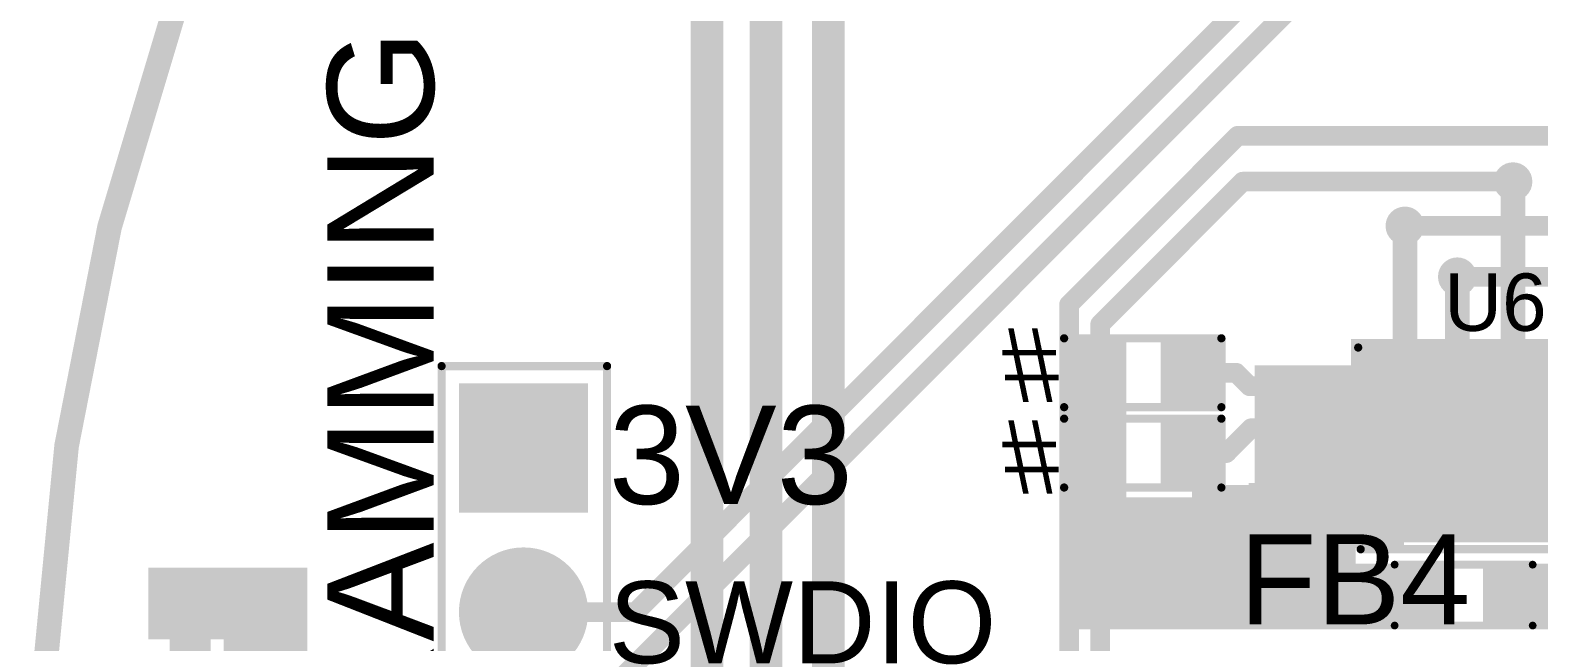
# Model space of a CAD drawing. Header units: millimetres. Extents: x -1.41 to 1.31, y -0.13 to 2.68.
# Drawn here: x -1.405 to -0.484, y 1.362 to 1.735 of the extents above; entities that cross this region are included whole.
import ezdxf

# ---------------------------------------------------------------- set-up
doc = ezdxf.new("R2010")
doc.units = ezdxf.units.MM
doc.header["$MEASUREMENT"] = 0
for name, color, linetype in [('BottomLayer', 5, 'Continuous'), ('BottomPaste', 16, 'Continuous'), ('BottomSolder', 6, 'Continuous'), ('Mechanical2', 216, 'Continuous'), ('MultiLayer', 9, 'Continuous'), ('PadHoleLayer', 156, 'Continuous'), ('TopLayer', 1, 'Continuous'), ('TopOverlay', 2, 'Continuous'), ('TopPaste', 8, 'Continuous'), ('TopSolder', 216, 'Continuous'), ('ViaHoleLayer', 16, 'Continuous')]:
    doc.layers.add(name, color=color, linetype=linetype)
doc.styles.add('Arial', font='', dxfattribs={"height": 0.2})
doc.styles.get('Arial').set_extended_font_data('Arial')

# ---------------------------------------------------------------- blocks, each defined once
blk = doc.blocks.new('MPZ1608S121ATDH5_53')
at = {"layer": 'TopLayer'}
for points in [[(-0.03937, 0.01575), (-0.01575, 0.01575), (-0.01575, -0.01575), (-0.03937, -0.01575)], [(0.01575, 0.01575), (0.03937, 0.01575), (0.03937, -0.01575), (0.01575, -0.01575)]]:
    blk.add_hatch(color=1, dxfattribs=at).paths.add_polyline_path(points)
at = {"layer": 'TopPaste'}
for points in [[(-0.03937, 0.01575), (-0.01575, 0.01575), (-0.01575, -0.01575), (-0.03937, -0.01575)], [(0.01575, 0.01575), (0.03937, 0.01575), (0.03937, -0.01575), (0.01575, -0.01575)]]:
    blk.add_hatch(color=8, dxfattribs=at).paths.add_polyline_path(points)
at = {"layer": 'TopSolder'}
for points in [[(-0.04337, 0.01975), (-0.01175, 0.01975), (-0.01175, -0.01975), (-0.04337, -0.01975)], [(0.01175, 0.01975), (0.04337, 0.01975), (0.04337, -0.01975), (0.01175, -0.01975)]]:
    blk.add_hatch(color=216, dxfattribs=at).paths.add_polyline_path(points)
at = {"layer": 'TopOverlay', "const_width": 0.00472}
for points in [[(-0.042, 0.01869), (-0.042, -0.01844)], [(0.04226, 0.01869), (-0.042, 0.01869)], [(0.04226, 0.01869), (0.04226, -0.01844)], [(0.04226, -0.01844), (-0.042, -0.01844)]]:
    blk.add_lwpolyline(points, dxfattribs=at)
at = {"layer": 'TopOverlay', "const_width": 0.00236}
for points in [[(-0.04318, 0.01869, 1), (-0.04082, 0.01869, 1)], [(-0.04318, 0.01869, 1), (-0.04082, 0.01869, 1)], [(0.04108, 0.01869, 1), (0.04344, 0.01869, 1)], [(0.04108, 0.01869, 1), (0.04344, 0.01869, 1)], [(-0.04318, -0.01844, 1), (-0.04082, -0.01844, 1)], [(-0.04318, -0.01844, 1), (-0.04082, -0.01844, 1)], [(0.04108, -0.01844, 1), (0.04344, -0.01844, 1)], [(0.04108, -0.01844, 1), (0.04344, -0.01844, 1)]]:
    blk.add_lwpolyline(points, format="xyb", close=True, dxfattribs=at)
blk = doc.blocks.new('SMC_1_05_1_GT_65')
at = {"layer": 'BottomLayer'}
blk.add_hatch(color=5, dxfattribs=at).paths.add_polyline_path([(-0.23543, 0.03543), (-0.16457, 0.03543), (-0.16457, -0.03543), (-0.23543, -0.03543)])
h = blk.add_hatch(color=5, dxfattribs=at)
edge = h.paths.add_edge_path()
edge.add_arc((-0.1, 0), 0.03543, 0, 360)
h = blk.add_hatch(color=5, dxfattribs=at)
edge = h.paths.add_edge_path()
edge.add_arc((0, 0), 0.03543, 0, 360)
h = blk.add_hatch(color=5, dxfattribs=at)
edge = h.paths.add_edge_path()
edge.add_arc((0.1, 0), 0.03543, 0, 360)
h = blk.add_hatch(color=5, dxfattribs=at)
edge = h.paths.add_edge_path()
edge.add_arc((0.2, 0), 0.03543, 0, 360)
at = {"layer": 'BottomSolder'}
blk.add_hatch(color=6, dxfattribs=at).paths.add_polyline_path([(-0.23943, 0.03943), (-0.16057, 0.03943), (-0.16057, -0.03943), (-0.23943, -0.03943)])
h = blk.add_hatch(color=6, dxfattribs=at)
edge = h.paths.add_edge_path()
edge.add_arc((-0.1, 0), 0.03943, 0, 360)
h = blk.add_hatch(color=6, dxfattribs=at)
edge = h.paths.add_edge_path()
edge.add_arc((0, 0), 0.03943, 0, 360)
h = blk.add_hatch(color=6, dxfattribs=at)
edge = h.paths.add_edge_path()
edge.add_arc((0.1, 0), 0.03943, 0, 360)
h = blk.add_hatch(color=6, dxfattribs=at)
edge = h.paths.add_edge_path()
edge.add_arc((0.2, 0), 0.03943, 0, 360)
at = {"layer": 'MultiLayer'}
blk.add_hatch(color=9, dxfattribs=at).paths.add_polyline_path([(-0.23543, 0.03543), (-0.16457, 0.03543), (-0.16457, -0.03543), (-0.23543, -0.03543)])
h = blk.add_hatch(color=9, dxfattribs=at)
edge = h.paths.add_edge_path()
edge.add_arc((-0.1, 0), 0.03543, 0, 360)
h = blk.add_hatch(color=9, dxfattribs=at)
edge = h.paths.add_edge_path()
edge.add_arc((0, 0), 0.03543, 0, 360)
h = blk.add_hatch(color=9, dxfattribs=at)
edge = h.paths.add_edge_path()
edge.add_arc((0.1, 0), 0.03543, 0, 360)
h = blk.add_hatch(color=9, dxfattribs=at)
edge = h.paths.add_edge_path()
edge.add_arc((0.2, 0), 0.03543, 0, 360)
at = {"layer": 'PadHoleLayer'}
h = blk.add_hatch(color=156, dxfattribs=at)
edge = h.paths.add_edge_path()
edge.add_arc((-0.2, 0), 0.01772, 0, 360)
h = blk.add_hatch(color=156, dxfattribs=at)
edge = h.paths.add_edge_path()
edge.add_arc((-0.1, 0), 0.01772, 0, 360)
h = blk.add_hatch(color=156, dxfattribs=at)
edge = h.paths.add_edge_path()
edge.add_arc((0, 0), 0.01772, 0, 360)
h = blk.add_hatch(color=156, dxfattribs=at)
edge = h.paths.add_edge_path()
edge.add_arc((0.1, 0), 0.01772, 0, 360)
h = blk.add_hatch(color=156, dxfattribs=at)
edge = h.paths.add_edge_path()
edge.add_arc((0.2, 0), 0.01772, 0, 360)
at = {"layer": 'TopLayer'}
blk.add_hatch(color=1, dxfattribs=at).paths.add_polyline_path([(-0.23543, 0.03543), (-0.16457, 0.03543), (-0.16457, -0.03543), (-0.23543, -0.03543)])
h = blk.add_hatch(color=1, dxfattribs=at)
edge = h.paths.add_edge_path()
edge.add_arc((-0.1, 0), 0.03543, 0, 360)
h = blk.add_hatch(color=1, dxfattribs=at)
edge = h.paths.add_edge_path()
edge.add_arc((0, 0), 0.03543, 0, 360)
h = blk.add_hatch(color=1, dxfattribs=at)
edge = h.paths.add_edge_path()
edge.add_arc((0.1, 0), 0.03543, 0, 360)
h = blk.add_hatch(color=1, dxfattribs=at)
edge = h.paths.add_edge_path()
edge.add_arc((0.2, 0), 0.03543, 0, 360)
at = {"layer": 'TopSolder'}
blk.add_hatch(color=216, dxfattribs=at).paths.add_polyline_path([(-0.23943, 0.03943), (-0.16057, 0.03943), (-0.16057, -0.03943), (-0.23943, -0.03943)])
h = blk.add_hatch(color=216, dxfattribs=at)
edge = h.paths.add_edge_path()
edge.add_arc((-0.1, 0), 0.03943, 0, 360)
h = blk.add_hatch(color=216, dxfattribs=at)
edge = h.paths.add_edge_path()
edge.add_arc((0, 0), 0.03943, 0, 360)
h = blk.add_hatch(color=216, dxfattribs=at)
edge = h.paths.add_edge_path()
edge.add_arc((0.1, 0), 0.03943, 0, 360)
h = blk.add_hatch(color=216, dxfattribs=at)
edge = h.paths.add_edge_path()
edge.add_arc((0.2, 0), 0.03943, 0, 360)
at = {"layer": 'TopOverlay', "const_width": 0.005}
for points in [[(-0.25, -0.05), (-0.25, 0.051)], [(0.25, 0.051), (-0.25, 0.051)], [(0.25, -0.05), (0.25, 0.051)], [(0.25, -0.05), (-0.25, -0.05)]]:
    blk.add_lwpolyline(points, dxfattribs=at)
at = {"layer": 'TopOverlay', "const_width": 0.0025}
for points in [[(-0.25125, 0.051, 1), (-0.24875, 0.051, 1)], [(-0.25125, 0.051, 1), (-0.24875, 0.051, 1)], [(0.24875, 0.051, 1), (0.25125, 0.051, 1)], [(0.24875, 0.051, 1), (0.25125, 0.051, 1)], [(-0.25125, -0.05, 1), (-0.24875, -0.05, 1)], [(-0.25125, -0.05, 1), (-0.24875, -0.05, 1)], [(0.24875, -0.05, 1), (0.25125, -0.05, 1)], [(0.24875, -0.05, 1), (0.25125, -0.05, 1)]]:
    blk.add_lwpolyline(points, format="xyb", close=True, dxfattribs=at)
blk = doc.blocks.new('8_TSSOP_71')
at = {"layer": 'TopLayer'}
for points in [[(-0.14469, 0.04724), (-0.0876, 0.04724), (-0.0876, 0.02953), (-0.14469, 0.02953)], [(0.0876, 0.04724), (0.14469, 0.04724), (0.14469, 0.02953), (0.0876, 0.02953)], [(-0.14469, 0.02165), (-0.0876, 0.02165), (-0.0876, 0.00394), (-0.14469, 0.00394)], [(0.0876, 0.02165), (0.14469, 0.02165), (0.14469, 0.00394), (0.0876, 0.00394)], [(-0.14469, -0.00394), (-0.0876, -0.00394), (-0.0876, -0.02165), (-0.14469, -0.02165)], [(0.0876, -0.00394), (0.14469, -0.00394), (0.14469, -0.02165), (0.0876, -0.02165)], [(-0.14469, -0.02953), (-0.0876, -0.02953), (-0.0876, -0.04724), (-0.14469, -0.04724)], [(0.0876, -0.02953), (0.14469, -0.02953), (0.14469, -0.04724), (0.0876, -0.04724)]]:
    blk.add_hatch(color=1, dxfattribs=at).paths.add_polyline_path(points)
at = {"layer": 'TopPaste'}
for points in [[(-0.14469, 0.04724), (-0.0876, 0.04724), (-0.0876, 0.02953), (-0.14469, 0.02953)], [(0.0876, 0.04724), (0.14469, 0.04724), (0.14469, 0.02953), (0.0876, 0.02953)], [(-0.14469, 0.02165), (-0.0876, 0.02165), (-0.0876, 0.00394), (-0.14469, 0.00394)], [(0.0876, 0.02165), (0.14469, 0.02165), (0.14469, 0.00394), (0.0876, 0.00394)], [(-0.14469, -0.00394), (-0.0876, -0.00394), (-0.0876, -0.02165), (-0.14469, -0.02165)], [(0.0876, -0.00394), (0.14469, -0.00394), (0.14469, -0.02165), (0.0876, -0.02165)], [(-0.14469, -0.02953), (-0.0876, -0.02953), (-0.0876, -0.04724), (-0.14469, -0.04724)], [(0.0876, -0.02953), (0.14469, -0.02953), (0.14469, -0.04724), (0.0876, -0.04724)]]:
    blk.add_hatch(color=8, dxfattribs=at).paths.add_polyline_path(points)
at = {"layer": 'TopSolder'}
for points in [[(-0.14869, 0.05124), (-0.0836, 0.05124), (-0.0836, 0.02553), (-0.14869, 0.02553)], [(0.0836, 0.05124), (0.14869, 0.05124), (0.14869, 0.02553), (0.0836, 0.02553)], [(-0.14869, 0.02565), (-0.0836, 0.02565), (-0.0836, -0.00006), (-0.14869, -0.00006)], [(0.0836, 0.02565), (0.14869, 0.02565), (0.14869, -0.00006), (0.0836, -0.00006)], [(-0.14869, 0.00006), (-0.0836, 0.00006), (-0.0836, -0.02565), (-0.14869, -0.02565)], [(0.0836, 0.00006), (0.14869, 0.00006), (0.14869, -0.02565), (0.0836, -0.02565)], [(-0.14869, -0.02553), (-0.0836, -0.02553), (-0.0836, -0.05124), (-0.14869, -0.05124)], [(0.0836, -0.02553), (0.14869, -0.02553), (0.14869, -0.05124), (0.0836, -0.05124)]]:
    blk.add_hatch(color=216, dxfattribs=at).paths.add_polyline_path(points)
at = {"layer": 'TopOverlay'}
for points, const_width in [([(-0.10979, 0.06537, 1), (-0.12421, 0.06537, 1)], 0.01), ([(-0.12671, 0.06537, 1), (-0.12171, 0.06537, 1)], 0.005), ([(-0.11229, 0.06537, 1), (-0.10729, 0.06537, 1)], 0.005), ([(-0.08625, 0.061, 1), (-0.08375, 0.061, 1)], 0.0025), ([(0.08275, 0.061, 1), (0.08525, 0.061, 1)], 0.0025), ([(-0.08475, -0.062, 1), (-0.08225, -0.062, 1)], 0.0025), ([(0.08425, -0.062, 1), (0.08675, -0.062, 1)], 0.0025)]:
    blk.add_lwpolyline(points, format="xyb", close=True, dxfattribs=dict(at, const_width=const_width))
at = {"layer": 'TopOverlay', "const_width": 0.005}
for points in [[(0.084, 0.061), (-0.085, 0.061)], [(0.0855, -0.062), (-0.0835, -0.062)]]:
    blk.add_lwpolyline(points, dxfattribs=at)
blk = doc.blocks.new('R__0603_73')
at = {"layer": 'TopLayer'}
for points in [[(-0.015, 0.0175), (-0.015, -0.0175), (-0.045, -0.0175), (-0.045, 0.0175)], [(0.045, 0.0175), (0.045, -0.0175), (0.015, -0.0175), (0.015, 0.0175)]]:
    blk.add_hatch(color=1, dxfattribs=at).paths.add_polyline_path(points)
at = {"layer": 'TopPaste'}
for points in [[(-0.015, 0.0175), (-0.015, -0.0175), (-0.045, -0.0175), (-0.045, 0.0175)], [(0.045, 0.0175), (0.045, -0.0175), (0.015, -0.0175), (0.015, 0.0175)]]:
    blk.add_hatch(color=8, dxfattribs=at).paths.add_polyline_path(points)
at = {"layer": 'TopSolder'}
for points in [[(-0.011, 0.0215), (-0.011, -0.0215), (-0.049, -0.0215), (-0.049, 0.0215)], [(0.049, 0.0215), (0.049, -0.0215), (0.011, -0.0215), (0.011, 0.0215)]]:
    blk.add_hatch(color=216, dxfattribs=at).paths.add_polyline_path(points)
at = {"layer": 'TopOverlay', "const_width": 0.005}
for points in [[(0.048, 0.021), (-0.048, 0.021)], [(-0.048, 0.021), (-0.048, -0.021)], [(0.048, 0.021), (0.048, -0.021)], [(0.048, -0.021), (-0.048, -0.021)]]:
    blk.add_lwpolyline(points, dxfattribs=at)
at = {"layer": 'TopOverlay', "const_width": 0.0025}
for points in [[(-0.04925, 0.021, 1), (-0.04675, 0.021, 1)], [(-0.04925, 0.021, 1), (-0.04675, 0.021, 1)], [(0.04675, 0.021, 1), (0.04925, 0.021, 1)], [(0.04675, 0.021, 1), (0.04925, 0.021, 1)], [(-0.04925, -0.021, 1), (-0.04675, -0.021, 1)], [(-0.04925, -0.021, 1), (-0.04675, -0.021, 1)], [(0.04675, -0.021, 1), (0.04925, -0.021, 1)], [(0.04675, -0.021, 1), (0.04925, -0.021, 1)]]:
    blk.add_lwpolyline(points, format="xyb", close=True, dxfattribs=at)
blk = doc.blocks.new('R__0603_77')
at = {"layer": 'TopLayer'}
for points in [[(-0.015, 0.0175), (-0.015, -0.0175), (-0.045, -0.0175), (-0.045, 0.0175)], [(0.045, 0.0175), (0.045, -0.0175), (0.015, -0.0175), (0.015, 0.0175)]]:
    blk.add_hatch(color=1, dxfattribs=at).paths.add_polyline_path(points)
at = {"layer": 'TopPaste'}
for points in [[(-0.015, 0.0175), (-0.015, -0.0175), (-0.045, -0.0175), (-0.045, 0.0175)], [(0.045, 0.0175), (0.045, -0.0175), (0.015, -0.0175), (0.015, 0.0175)]]:
    blk.add_hatch(color=8, dxfattribs=at).paths.add_polyline_path(points)
at = {"layer": 'TopSolder'}
for points in [[(-0.011, 0.0215), (-0.011, -0.0215), (-0.049, -0.0215), (-0.049, 0.0215)], [(0.049, 0.0215), (0.049, -0.0215), (0.011, -0.0215), (0.011, 0.0215)]]:
    blk.add_hatch(color=216, dxfattribs=at).paths.add_polyline_path(points)
at = {"layer": 'TopOverlay', "const_width": 0.005}
for points in [[(0.048, 0.021), (-0.048, 0.021)], [(-0.048, 0.021), (-0.048, -0.021)], [(0.048, 0.021), (0.048, -0.021)], [(0.048, -0.021), (-0.048, -0.021)]]:
    blk.add_lwpolyline(points, dxfattribs=at)
at = {"layer": 'TopOverlay', "const_width": 0.0025}
for points in [[(-0.04925, 0.021, 1), (-0.04675, 0.021, 1)], [(-0.04925, 0.021, 1), (-0.04675, 0.021, 1)], [(0.04675, 0.021, 1), (0.04925, 0.021, 1)], [(0.04675, 0.021, 1), (0.04925, 0.021, 1)], [(-0.04925, -0.021, 1), (-0.04675, -0.021, 1)], [(-0.04925, -0.021, 1), (-0.04675, -0.021, 1)], [(0.04675, -0.021, 1), (0.04925, -0.021, 1)], [(0.04675, -0.021, 1), (0.04925, -0.021, 1)]]:
    blk.add_lwpolyline(points, format="xyb", close=True, dxfattribs=at)
blk = doc.blocks.new('C__0603_B_81')
at = {"layer": 'BottomLayer'}
for points in [[(-0.045, -0.0175), (-0.045, 0.0175), (-0.015, 0.0175), (-0.015, -0.0175)], [(0.015, -0.0175), (0.015, 0.0175), (0.045, 0.0175), (0.045, -0.0175)]]:
    blk.add_hatch(color=5, dxfattribs=at).paths.add_polyline_path(points)
at = {"layer": 'BottomPaste'}
for points in [[(-0.045, -0.0175), (-0.045, 0.0175), (-0.015, 0.0175), (-0.015, -0.0175)], [(0.015, -0.0175), (0.015, 0.0175), (0.045, 0.0175), (0.045, -0.0175)]]:
    blk.add_hatch(color=16, dxfattribs=at).paths.add_polyline_path(points)
at = {"layer": 'BottomSolder'}
for points in [[(-0.04736, -0.01986), (-0.04736, 0.01986), (-0.01264, 0.01986), (-0.01264, -0.01986)], [(0.01264, -0.01986), (0.01264, 0.01986), (0.04736, 0.01986), (0.04736, -0.01986)]]:
    blk.add_hatch(color=6, dxfattribs=at).paths.add_polyline_path(points)

msp = doc.modelspace()

# ---------------------------------------------------------------- hatches: boundary and pattern name
at = {"layer": 'BottomLayer'}
h = msp.add_hatch(color=5, dxfattribs=at)
edge = h.paths.add_edge_path()
edge.add_arc((-0.5, 1.643), 0.01181, 0, 360)
h = msp.add_hatch(color=5, dxfattribs=at)
edge = h.paths.add_edge_path()
edge.add_arc((-0.566, 1.616), 0.01181, 0, 360)
h = msp.add_hatch(color=5, dxfattribs=at)
edge = h.paths.add_edge_path()
edge.add_arc((-0.534, 1.585), 0.01181, 0, 360)
for points in [[(-0.317, 1.547), (-0.599, 1.547), (-0.599, 1.423), (-0.317, 1.423)], [(-0.625, 1.458), (-0.696, 1.458), (-0.696, 1.371), (-0.625, 1.371)]]:
    msp.add_hatch(color=5, dxfattribs=at).paths.add_polyline_path(points)
h = msp.add_hatch(color=5, dxfattribs=at)
edge = h.paths.add_edge_path()
edge.add_arc((-0.55, 1.43947), 0.01181, 0, 360)
h = msp.add_hatch(color=5, dxfattribs=at)
edge = h.paths.add_edge_path()
edge.add_arc((-0.6785, 1.42825), 0.01181, 0, 360)
h = msp.add_hatch(color=5, dxfattribs=at)
edge = h.paths.add_edge_path()
edge.add_arc((-0.6785, 1.39), 0.01181, 0, 360)
h = msp.add_hatch(color=5, dxfattribs=at)
edge = h.paths.add_edge_path()
edge.add_arc((-0.64025, 1.39), 0.01181, 0, 360)
h = msp.add_hatch(color=5, dxfattribs=at)
edge = h.paths.add_edge_path()
edge.add_arc((-1.3075, 1.38503), 0.01181, 0, 360)
at = {"layer": 'BottomSolder'}
h = msp.add_hatch(color=6, dxfattribs=at)
edge = h.paths.add_edge_path()
edge.add_arc((-0.5, 1.643), 0.00991, 0, 360)
h = msp.add_hatch(color=6, dxfattribs=at)
edge = h.paths.add_edge_path()
edge.add_arc((-0.566, 1.616), 0.00991, 0, 360)
h = msp.add_hatch(color=6, dxfattribs=at)
edge = h.paths.add_edge_path()
edge.add_arc((-0.534, 1.585), 0.00991, 0, 360)
at = {"layer": 'TopLayer'}
h = msp.add_hatch(color=1, dxfattribs=at)
edge = h.paths.add_edge_path()
edge.add_arc((-0.5, 1.643), 0.01181, 0, 360)
h = msp.add_hatch(color=1, dxfattribs=at)
edge = h.paths.add_edge_path()
edge.add_arc((-0.566, 1.616), 0.01181, 0, 360)
h = msp.add_hatch(color=1, dxfattribs=at)
edge = h.paths.add_edge_path()
edge.add_arc((-0.534, 1.585), 0.01181, 0, 360)
for points in [[(-0.736, 1.545), (-0.774, 1.545), (-0.774, 1.44047), (-0.736, 1.44047)], [(-0.596, 1.45047), (-0.774, 1.45047), (-0.774, 1.37), (-0.596, 1.37)], [(-0.605, 1.37), (-0.543, 1.37), (-0.543, 1.41), (-0.605, 1.41)], [(-0.425, 1.41), (-0.517, 1.41), (-0.517, 1.37), (-0.425, 1.37)], [(-1.333, 1.364), (-1.236, 1.364), (-1.236, 1.40753), (-1.333, 1.40753)], [(-1.236, 1.40753), (-1.287, 1.40753), (-1.287, 1.2), (-1.236, 1.2)]]:
    msp.add_hatch(color=1, dxfattribs=at).paths.add_polyline_path(points)
h = msp.add_hatch(color=1, dxfattribs=at)
edge = h.paths.add_edge_path()
edge.add_arc((-0.55, 1.43947), 0.01181, 0, 360)
h = msp.add_hatch(color=1, dxfattribs=at)
edge = h.paths.add_edge_path()
edge.add_arc((-0.6785, 1.42825), 0.01181, 0, 360)
h = msp.add_hatch(color=1, dxfattribs=at)
edge = h.paths.add_edge_path()
edge.add_arc((-0.6785, 1.39), 0.01181, 0, 360)
h = msp.add_hatch(color=1, dxfattribs=at)
edge = h.paths.add_edge_path()
edge.add_arc((-0.64025, 1.39), 0.01181, 0, 360)
h = msp.add_hatch(color=1, dxfattribs=at)
edge = h.paths.add_edge_path()
edge.add_arc((-1.3075, 1.38503), 0.01181, 0, 360)
at = {"layer": 'TopSolder'}
h = msp.add_hatch(color=216, dxfattribs=at)
edge = h.paths.add_edge_path()
edge.add_arc((-0.5, 1.643), 0.00991, 0, 360)
h = msp.add_hatch(color=216, dxfattribs=at)
edge = h.paths.add_edge_path()
edge.add_arc((-0.566, 1.616), 0.00991, 0, 360)
h = msp.add_hatch(color=216, dxfattribs=at)
edge = h.paths.add_edge_path()
edge.add_arc((-0.534, 1.585), 0.00991, 0, 360)
at = {"layer": 'ViaHoleLayer'}
h = msp.add_hatch(color=16, dxfattribs=at)
edge = h.paths.add_edge_path()
edge.add_arc((-0.5, 1.643), 0.00591, 0, 360)
h = msp.add_hatch(color=16, dxfattribs=at)
edge = h.paths.add_edge_path()
edge.add_arc((-0.566, 1.616), 0.00591, 0, 360)
h = msp.add_hatch(color=16, dxfattribs=at)
edge = h.paths.add_edge_path()
edge.add_arc((-0.534, 1.585), 0.00591, 0, 360)
h = msp.add_hatch(color=16, dxfattribs=at)
edge = h.paths.add_edge_path()
edge.add_arc((-0.55, 1.43947), 0.00591, 0, 360)
h = msp.add_hatch(color=16, dxfattribs=at)
edge = h.paths.add_edge_path()
edge.add_arc((-0.6785, 1.42825), 0.00591, 0, 360)
h = msp.add_hatch(color=16, dxfattribs=at)
edge = h.paths.add_edge_path()
edge.add_arc((-1.3075, 1.38503), 0.00591, 0, 360)
h = msp.add_hatch(color=16, dxfattribs=at)
edge = h.paths.add_edge_path()
edge.add_arc((-0.6785, 1.39), 0.00591, 0, 360)
h = msp.add_hatch(color=16, dxfattribs=at)
edge = h.paths.add_edge_path()
edge.add_arc((-0.64025, 1.39), 0.00591, 0, 360)

# ---------------------------------------------------------------- linework, layer by layer
at = {"layer": 'BottomLayer'}
for points, const_width in [([(-1.03547, 1.38053), (-0.595, 1.821)], 0.012), ([(-1.104, 1.28053), (-0.60253, 1.782)], 0.012), ([(-0.771, 1.568), (-0.668, 1.671)], 0.012), ([(-0.668, 1.671), (-0.475, 1.671)], 0.012), ([(-0.752, 1.556), (-0.665, 1.643)], 0.012), ([(-0.665, 1.643), (-0.5, 1.643)], 0.012), ([(-0.566, 1.616), (-0.17716, 1.616)], 0.012), ([(-0.534, 1.585), (-0.19, 1.585)], 0.012), ([(-0.771, 1.17913), (-0.771, 1.568)], 0.012), ([(-0.752, 1.187), (-0.752, 1.556)], 0.012), ([(-0.644, 1.43947), (-0.644, 1.44347)], 0.025), ([(-0.644, 1.41047), (-0.644, 1.43947)], 0.025), ([(-0.584, 1.43947), (-0.543, 1.43947)], 0.025), ([(-0.646, 1.40847), (-0.644, 1.41047)], 0.025), ([(-1.3075, 1.30753), (-1.3075, 1.38503)], 0.025), ([(-1.104, 1.38053), (-1.03547, 1.38053)], 0.012)]:
    msp.add_lwpolyline(points, dxfattribs=dict(at, const_width=const_width))
for points, const_width in [([(-0.671, 1.671, 1), (-0.665, 1.671, 1)], 0.006), ([(-0.671, 1.671, 1), (-0.665, 1.671, 1)], 0.006), ([(-0.668, 1.643, 1), (-0.662, 1.643, 1)], 0.006), ([(-0.668, 1.643, 1), (-0.662, 1.643, 1)], 0.006), ([(-0.503, 1.643, 1), (-0.497, 1.643, 1)], 0.006), ([(-0.569, 1.616, 1), (-0.563, 1.616, 1)], 0.006), ([(-0.537, 1.585, 1), (-0.531, 1.585, 1)], 0.006), ([(-0.774, 1.568, 1), (-0.768, 1.568, 1)], 0.006), ([(-0.774, 1.568, 1), (-0.768, 1.568, 1)], 0.006), ([(-0.755, 1.556, 1), (-0.749, 1.556, 1)], 0.006), ([(-0.755, 1.556, 1), (-0.749, 1.556, 1)], 0.006), ([(-0.65025, 1.44347, 1), (-0.63775, 1.44347, 1)], 0.0125), ([(-0.65025, 1.43947, 1), (-0.63775, 1.43947, 1)], 0.0125), ([(-0.65025, 1.43947, 1), (-0.63775, 1.43947, 1)], 0.0125), ([(-0.59025, 1.43947, 1), (-0.57775, 1.43947, 1)], 0.0125), ([(-0.54925, 1.43947, 1), (-0.53675, 1.43947, 1)], 0.0125), ([(-0.65225, 1.40847, 1), (-0.63975, 1.40847, 1)], 0.0125), ([(-0.65025, 1.41047, 1), (-0.63775, 1.41047, 1)], 0.0125), ([(-0.65025, 1.41047, 1), (-0.63775, 1.41047, 1)], 0.0125), ([(-1.31375, 1.38503, 1), (-1.30125, 1.38503, 1)], 0.0125), ([(-1.107, 1.38053, 1), (-1.101, 1.38053, 1)], 0.006), ([(-1.03847, 1.38053, 1), (-1.03247, 1.38053, 1)], 0.006), ([(-1.03847, 1.38053, 1), (-1.03247, 1.38053, 1)], 0.006)]:
    msp.add_lwpolyline(points, format="xyb", close=True, dxfattribs=dict(at, const_width=const_width))
at = {"layer": 'Mechanical2', "const_width": 0.015}
msp.add_lwpolyline([(1.30453, 0.77794, -5.376897), (1.30384, 1.78291)], format="xyb", dxfattribs=at)
at = {"layer": 'TopLayer'}
for points, const_width in [([(-0.992, 1.03053), (-0.992, 1.881)], 0.02), ([(-0.956, 0.54553), (-0.956, 1.875)], 0.02), ([(-0.918, 0.4804), (-0.918, 1.87)], 0.02), ([(-0.5, 1.508), (-0.5, 1.643)], 0.015), ([(-0.566, 1.536), (-0.566, 1.616)], 0.015), ([(-0.534, 1.523), (-0.534, 1.585)], 0.015), ([(-0.756, 1.47747), (-0.756, 1.52647)], 0.025), ([(-0.755, 1.52997), (-0.7535, 1.53147)], 0.025), ([(-0.755, 1.52647), (-0.755, 1.52997)], 0.025), ([(-0.58377, 1.51823), (-0.566, 1.536)], 0.015), ([(-0.696, 1.52647), (-0.669, 1.52647)], 0.012), ([(-0.669, 1.52647), (-0.66076, 1.51823)], 0.012), ([(-0.56436, 1.49264), (-0.534, 1.523)], 0.015), ([(-0.66076, 1.51823), (-0.62514, 1.51823)], 0.012), ([(-0.62514, 1.51823), (-0.58377, 1.51823)], 0.015), ([(-0.54095, 1.46705), (-0.5, 1.508)], 0.015), ([(-0.675, 1.47747), (-0.65983, 1.49264)], 0.012), ([(-0.65983, 1.49264), (-0.62514, 1.49264)], 0.012), ([(-0.62514, 1.49264), (-0.56436, 1.49264)], 0.015), ([(-0.696, 1.47747), (-0.675, 1.47747)], 0.012), ([(-0.62514, 1.46705), (-0.54095, 1.46705)], 0.015), ([(-0.55, 1.43947), (-0.44847, 1.43947)], 0.025)]:
    msp.add_lwpolyline(points, dxfattribs=dict(at, const_width=const_width))
for points, const_width in [([(-0.50375, 1.643, 1), (-0.49625, 1.643, 1)], 0.0075), ([(-0.56975, 1.616, 1), (-0.56225, 1.616, 1)], 0.0075), ([(-0.53775, 1.585, 1), (-0.53025, 1.585, 1)], 0.0075), ([(-0.76225, 1.52647, 1), (-0.74975, 1.52647, 1)], 0.0125), ([(-0.76125, 1.52997, 1), (-0.74875, 1.52997, 1)], 0.0125), ([(-0.76125, 1.52997, 1), (-0.74875, 1.52997, 1)], 0.0125), ([(-0.76125, 1.52647, 1), (-0.74875, 1.52647, 1)], 0.0125), ([(-0.75975, 1.53147, 1), (-0.74725, 1.53147, 1)], 0.0125), ([(-0.56975, 1.536, 1), (-0.56225, 1.536, 1)], 0.0075), ([(-0.56975, 1.536, 1), (-0.56225, 1.536, 1)], 0.0075), ([(-0.699, 1.52647, 1), (-0.693, 1.52647, 1)], 0.006), ([(-0.672, 1.52647, 1), (-0.666, 1.52647, 1)], 0.006), ([(-0.672, 1.52647, 1), (-0.666, 1.52647, 1)], 0.006), ([(-0.53775, 1.523, 1), (-0.53025, 1.523, 1)], 0.0075), ([(-0.53775, 1.523, 1), (-0.53025, 1.523, 1)], 0.0075), ([(-0.66376, 1.51823, 1), (-0.65776, 1.51823, 1)], 0.006), ([(-0.66376, 1.51823, 1), (-0.65776, 1.51823, 1)], 0.006), ([(-0.62889, 1.51823, 1), (-0.62139, 1.51823, 1)], 0.0075), ([(-0.62814, 1.51823, 1), (-0.62214, 1.51823, 1)], 0.006), ([(-0.58752, 1.51823, 1), (-0.58002, 1.51823, 1)], 0.0075), ([(-0.58752, 1.51823, 1), (-0.58002, 1.51823, 1)], 0.0075), ([(-0.50375, 1.508, 1), (-0.49625, 1.508, 1)], 0.0075), ([(-0.50375, 1.508, 1), (-0.49625, 1.508, 1)], 0.0075), ([(-0.66283, 1.49264, 1), (-0.65683, 1.49264, 1)], 0.006), ([(-0.66283, 1.49264, 1), (-0.65683, 1.49264, 1)], 0.006), ([(-0.62889, 1.49264, 1), (-0.62139, 1.49264, 1)], 0.0075), ([(-0.62814, 1.49264, 1), (-0.62214, 1.49264, 1)], 0.006), ([(-0.56811, 1.49264, 1), (-0.56061, 1.49264, 1)], 0.0075), ([(-0.56811, 1.49264, 1), (-0.56061, 1.49264, 1)], 0.0075), ([(-0.76225, 1.47747, 1), (-0.74975, 1.47747, 1)], 0.0125), ([(-0.699, 1.47747, 1), (-0.693, 1.47747, 1)], 0.006), ([(-0.678, 1.47747, 1), (-0.672, 1.47747, 1)], 0.006), ([(-0.678, 1.47747, 1), (-0.672, 1.47747, 1)], 0.006), ([(-0.62889, 1.46705, 1), (-0.62139, 1.46705, 1)], 0.0075), ([(-0.5447, 1.46705, 1), (-0.5372, 1.46705, 1)], 0.0075), ([(-0.5447, 1.46705, 1), (-0.5372, 1.46705, 1)], 0.0075), ([(-0.55625, 1.43947, 1), (-0.54375, 1.43947, 1)], 0.0125)]:
    msp.add_lwpolyline(points, format="xyb", close=True, dxfattribs=dict(at, const_width=const_width))

# ---------------------------------------------------------------- block references
for name, p, rotation in [('R__0603_77', (-0.726, 1.52647), 180), ('8_TSSOP_71', (-0.509, 1.47984), 180), ('SMC_1_05_1_GT_65', (-1.104, 1.28053), 270), ('R__0603_73', (-0.726, 1.47747), 180), ('MPZ1608S121ATDH5_53', (-0.53, 1.391), 180)]:
    msp.add_blockref(name, p, dxfattribs=dict(rotation=rotation))
msp.add_blockref('C__0603_B_81', (-0.614, 1.43947))

# ---------------------------------------------------------------- texts
at = {"layer": 'TopOverlay', "style": 'Arial'}
for s, height, rotation, p in [('PROGRAMMING', 0.065, 90, (-1.15876, 1.02953)), ('3V3', 0.06, 360, (-1.052, 1.4464)), ('SWDIO', 0.05, 360, (-1.052, 1.34928))]:
    msp.add_text(s, height=height, rotation=rotation, dxfattribs=at).set_placement(p)
for s, height, p in [('U6', 0.035, (-0.542, 1.552)), ('FB4', 0.055, (-0.667, 1.373))]:
    msp.add_text(s, height=height, dxfattribs=at).set_placement(p)
at = {"layer": 'TopOverlay', "style": 'Arial', "text_generation_flag": 2}
for p in [(-0.812, 1.55347), (-0.812, 1.49747)]:
    msp.add_text('#', height=0.045, rotation=180, dxfattribs=at).set_placement(p)

doc.saveas('drawing.dxf')
